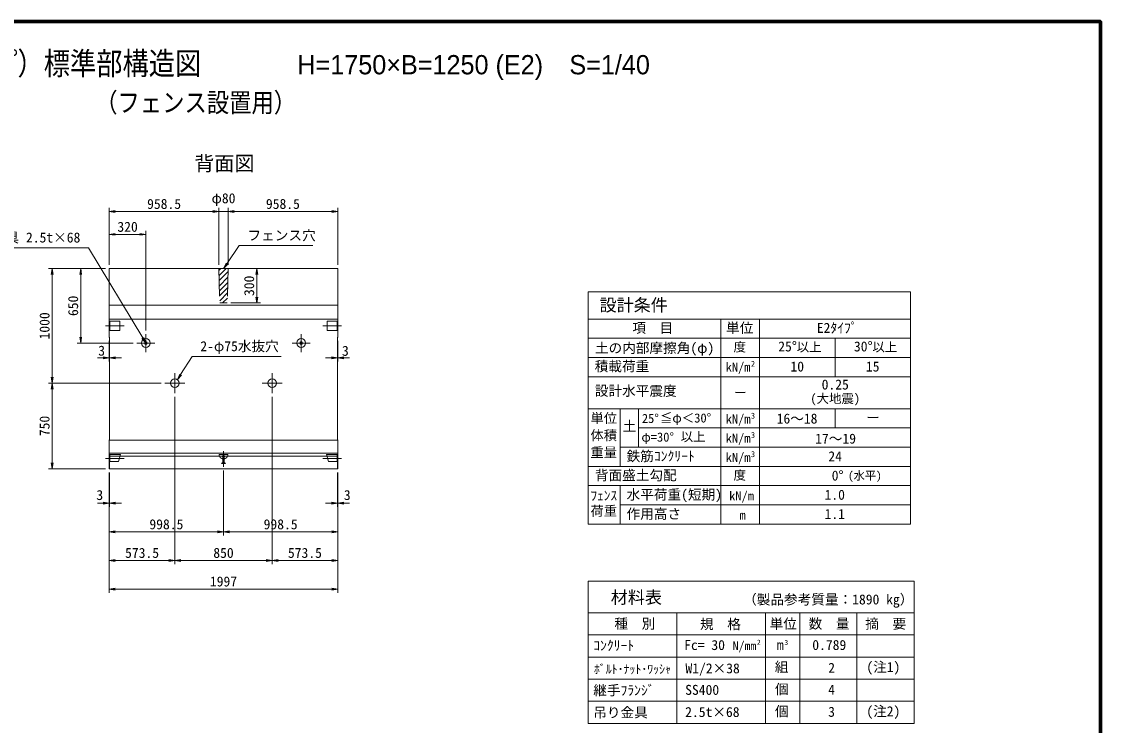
# Model space of a CAD drawing. Units: millimetres at full size, sheet at 1:40. Extents: x 124888 to 140688, y 10657 to 21690.
# Drawn here: x 131257 to 140688, y 15538 to 21690 of the extents above; entities that cross this region are included whole.
import ezdxf
from ezdxf.enums import TextEntityAlignment as Align

# ---------------------------------------------------------------- set-up
doc = ezdxf.new("R2010")
doc.units = ezdxf.units.MM
doc.header["$LTSCALE"] = 40
doc.linetypes.add('CHAIN', pattern=[18.5, 12, -1.5, 3.5, -1.5])
doc.linetypes.add('DASHED', pattern=[7.5, 6, -1.5])
for name, color, linetype, lineweight in [('01図枠', 1, 'Continuous', 70), ('中心', 6, 'CHAIN', 9), ('外形線', 7, 'Continuous', 13), ('寸法', 2, 'Continuous', 9), ('細線', 4, 'Continuous', 9)]:
    doc.layers.add(name, color=color, linetype=linetype, lineweight=lineweight)
doc.layers.add('文字', color=7, linetype='Continuous')
doc.styles.add('ＭＳ ゴシック', font='')
doc.styles.add('ＭＳ Ｐゴシック', font='')
doc.styles.get('ＭＳ ゴシック').set_extended_font_data('MS Gothic')
doc.styles.get('ＭＳ Ｐゴシック').set_extended_font_data('MS PGothic')

# ---------------------------------------------------------------- blocks, each defined once
blk = doc.blocks.new('open_arrow')
at = {"color": 0, "linetype": 'Continuous', "lineweight": -2}
blk.add_lwpolyline([(7.5, 1.25), (0, 0), (7.5, -1.25)], dxfattribs=at)

msp = doc.modelspace()

# ---------------------------------------------------------------- hatches: boundary and pattern name
at = {"layer": '細線'}
h = msp.add_hatch(dxfattribs=at)
h.set_pattern_fill('USER', color=256, style=0, pattern_type=2)
h.set_pattern_definition([(45, (7300.4, 14346.24), (-22.45064, 22.45064), [])])
h.paths.add_polyline_path([(133062, 19530.48), (132982, 19530.48), (132989.5, 19230.48), (133054.5, 19230.48)])

# ---------------------------------------------------------------- linework, layer by layer
at = {"layer": '01図枠'}
msp.add_lwpolyline([(124887.54, 10809.99), (140687.54, 10809.99), (140687.54, 21689.99), (124887.54, 21689.99)], close=True, dxfattribs=at)
at = {"layer": '中心'}
for p, q in [((132154.5, 19030.48), (131989.5, 19030.48)), ((132343.5, 18958.98), (132343.5, 18801.98)), ((133700.5, 18958.98), (133700.5, 18801.98)), ((133889.5, 19030.48), (134054.5, 19030.48)), ((132422, 18880.48), (132265, 18880.48)), ((133622, 18880.48), (133779, 18880.48)), ((132597, 18442.98), (132597, 18617.98)), ((133447, 18442.98), (133447, 18617.98)), ((132509.5, 18530.48), (132684.5, 18530.48)), ((133359.5, 18530.48), (133534.5, 18530.48)), ((133022, 17936.7), (133022, 17797.7)), ((132154.5, 17870.33), (131989.5, 17870.33)), ((133889.5, 17870.33), (134054.5, 17870.33))]:
    msp.add_line(p, q, dxfattribs=at)
at = {"layer": '外形線'}
for p, q in [((132023.5, 19530.48), (134020.5, 19530.48)), ((132023.5, 18930.48), (132023.5, 19530.48)), ((134020.5, 18930.48), (134020.5, 19530.48)), ((132023.5, 18930.48), (132026.5, 18927.48)), ((132026.5, 18033.48), (132026.5, 18927.48)), ((134020.5, 18930.48), (134017.5, 18927.48)), ((134017.5, 18033.48), (134017.5, 18927.48)), ((132023.5, 18030.48), (132026.5, 18033.48)), ((132023.5, 18030.48), (132023.5, 17780.48)), ((134020.5, 18030.48), (134017.5, 18033.48)), ((134020.5, 18030.48), (134020.5, 17780.48)), ((134020.5, 17890.48), (132023.5, 17890.48)), ((132023.5, 17780.48), (134020.5, 17780.48))]:
    msp.add_line(p, q, dxfattribs=at)
at = {"layer": '外形線', "linetype": 'DASHED'}
for p, q in [((132982, 19530.48), (132989.5, 19230.48)), ((133062, 19530.48), (133054.5, 19230.48)), ((132989.5, 19230.48), (133054.5, 19230.48))]:
    msp.add_line(p, q, dxfattribs=at)
at = {"layer": '外形線'}
for centre in [(132597, 18530.48), (133447, 18530.48)]:
    msp.add_circle(centre, 37.5, dxfattribs=at)
at = {"layer": '寸法'}
for p, q in [((132023.5, 19562.48), (132023.5, 20062.48)), ((132023.5, 20030.48), (132982, 20030.48)), ((133166, 20030.48), (132878, 20030.48)), ((132982, 19562.48), (132982, 20062.48)), ((132982, 19562.48), (132982, 20062.48)), ((133062, 19562.48), (133062, 20062.48)), ((133062, 19562.48), (133062, 20062.48)), ((134020.5, 20030.48), (133062, 20030.48)), ((134020.5, 19562.48), (134020.5, 20062.48)), ((132023.5, 19562.48), (132023.5, 19862.48)), ((132343.5, 19830.48), (132023.5, 19830.48)), ((132343.5, 18990.98), (132343.5, 19862.48)), ((131991.5, 19530.48), (131491.5, 19530.48)), ((131523.5, 18530.48), (131523.5, 19530.48)), ((131991.5, 19530.48), (131741.5, 19530.48)), ((131773.5, 19530.48), (131773.5, 18880.48)), ((133094, 19530.48), (133344, 19530.48)), ((133312, 19530.48), (133312, 19230.48)), ((133086.5, 19230.48), (133344, 19230.48)), ((132233, 18880.48), (131741.5, 18880.48)), ((132023.5, 18898.48), (132023.5, 18718.06)), ((132026.5, 18895.48), (132026.5, 18718.06)), ((134017.5, 18895.48), (134017.5, 18718.06)), ((134020.5, 18898.48), (134020.5, 18718.06)), ((131919.5, 18750.06), (132130.5, 18750.06)), ((134124.5, 18750.06), (133913.5, 18750.06)), ((132477.5, 18530.48), (131491.5, 18530.48)), ((132477.5, 18530.48), (131491.5, 18530.48)), ((131523.5, 17780.48), (131523.5, 18530.48)), ((132597, 18410.98), (132597, 16948.48)), ((132597, 18410.98), (132597, 16948.48)), ((133447, 18410.98), (133447, 16948.48)), ((133447, 18410.98), (133447, 16948.48)), ((131991.5, 17780.48), (131491.5, 17780.48)), ((132023.5, 17748.48), (132023.5, 16698.48)), ((132023.5, 17748.48), (132023.5, 16948.48)), ((132023.5, 17748.48), (132023.5, 17448.48)), ((132023.5, 17748.48), (132023.5, 17198.48)), ((132026.5, 17748.48), (132026.5, 17448.48)), ((133022, 17765.7), (133022, 17198.48)), ((133022, 17765.7), (133022, 17198.48)), ((134017.5, 17748.48), (134017.5, 17448.48)), ((134020.5, 17748.48), (134020.5, 16698.48)), ((134020.5, 17748.48), (134020.5, 16948.48)), ((134020.5, 17748.48), (134020.5, 17448.48)), ((134020.5, 17748.48), (134020.5, 17198.48)), ((132130.5, 17480.48), (131919.5, 17480.48)), ((133913.5, 17480.48), (134124.5, 17480.48)), ((132023.5, 17230.48), (133022, 17230.48)), ((133022, 17230.48), (134020.5, 17230.48)), ((132023.5, 16980.48), (132597, 16980.48)), ((132597, 16980.48), (133447, 16980.48)), ((133447, 16980.48), (134020.5, 16980.48)), ((132023.5, 16730.48), (134020.5, 16730.48))]:
    msp.add_line(p, q, dxfattribs=at)
at = {"layer": '寸法', "color": 3}
for p, q in [((136208.66, 17802.01), (136208.66, 19329.39)), ((136208.66, 19329.39), (139028.66, 19329.39)), ((139028.66, 17298.01), (139028.66, 19329.39)), ((136208.66, 17298.01), (136208.66, 19090.01)), ((136208.66, 19090.01), (139028.66, 19090.01)), ((137368.66, 17298.01), (137368.66, 19090.01)), ((137708.66, 17298.01), (137708.66, 19090.01)), ((136208.66, 18922.01), (139028.66, 18922.01)), ((138368.66, 18586.01), (138368.66, 18922.01)), ((136208.66, 18754.01), (139028.66, 18754.01)), ((136208.66, 18586.01), (139028.66, 18586.01)), ((136208.66, 18306.01), (139028.66, 18306.01)), ((136488.66, 17802.01), (136488.66, 18306.01)), ((136648.66, 17970.01), (136648.66, 18306.01)), ((138368.66, 18138.01), (138368.66, 18306.01)), ((136648.66, 18138.01), (139028.66, 18138.01)), ((136488.66, 17970.01), (139028.66, 17970.01)), ((136208.66, 17802.01), (139028.66, 17802.01)), ((136208.66, 17634.01), (139028.66, 17634.01)), ((136488.66, 17298.01), (136488.66, 17634.01)), ((136488.66, 17466.01), (139028.66, 17466.01)), ((136208.66, 17298.01), (139028.66, 17298.01)), ((136208.66, 15555.75), (136208.66, 16798.01)), ((136208.66, 16798.01), (139058.66, 16798.01)), ((139058.66, 15555.75), (139058.66, 16798.01)), ((136208.66, 16522.63), (139058.66, 16522.63)), ((136983.66, 15555.75), (136983.66, 16522.63)), ((137758.66, 15555.75), (137758.66, 16522.63)), ((138058.66, 15555.75), (138058.66, 16522.63)), ((138058.66, 15749.13), (138058.66, 16522.63)), ((138558.66, 15555.75), (138558.66, 16522.63)), ((136208.66, 16329.26), (139058.66, 16329.26)), ((136208.66, 16135.88), (139058.66, 16135.88)), ((136208.66, 15942.51), (139058.66, 15942.51)), ((136208.66, 15749.13), (139058.66, 15749.13)), ((136208.66, 15555.75), (139058.66, 15555.75))]:
    msp.add_line(p, q, dxfattribs=at)
at = {"layer": '寸法', "color": 3, "linetype": 'DASHED'}
for p, q in [((132983.5, 17906.7), (133060.5, 17906.7)), ((133004.5, 17827.7), (133015, 17835.36)), ((133039.5, 17827.7), (133004.5, 17827.7)), ((133009.5, 17895.7), (133034.5, 17895.7)), ((133009.5, 17887.36), (133009.5, 17895.7)), ((133034.5, 17887.36), (133009.5, 17887.36)), ((133015, 17887.36), (133015, 17835.36)), ((133015, 17835.36), (133029, 17835.36)), ((133029, 17887.36), (133029, 17835.36)), ((133029, 17835.36), (133039.5, 17827.7)), ((133034.5, 17895.7), (133034.5, 17887.36))]:
    msp.add_line(p, q, dxfattribs=at)
at = {"layer": '寸法'}
for points in [[(132343.5, 18880.48), (132316.69, 18925.04), (131842.63, 19713.06), (130646.08, 19713.06)], [(133022, 19530.48), (133051.39, 19573.37), (133159.95, 19731.78), (133803.56, 19731.78)], [(132618.57, 18561.15), (132646.58, 18604.96), (132747.59, 18762.98), (133525.23, 18762.98)]]:
    msp.add_lwpolyline(points, dxfattribs=at)
at = {"layer": '寸法', "color": 3}
for centre, radius in [((132343.5, 18880.48), 38.5), ((132343.5, 18880.48), 12.5), ((133700.5, 18880.48), 38.5), ((133700.5, 18880.48), 12.5)]:
    msp.add_circle(centre, radius, dxfattribs=at)
at = {"layer": '寸法', "color": 3, "linetype": 'DASHED'}
msp.add_arc((133022, 17906.7), 38.5, 180, 0, dxfattribs=at)
at = {"layer": '細線'}
for p, q in [((132023.5, 19210.48), (134020.5, 19210.48)), ((132023.5, 19090.48), (134020.5, 19090.48)), ((132029.5, 18990.48), (132029.5, 19070.48)), ((132114.5, 19070.48), (132029.5, 19070.48)), ((132114.5, 18990.48), (132114.5, 19070.48)), ((133929.5, 18990.48), (133929.5, 19070.48)), ((133929.5, 19070.48), (134014.5, 19070.48)), ((134014.5, 18990.48), (134014.5, 19070.48)), ((132114.5, 18990.48), (132029.5, 18990.48)), ((133929.5, 18990.48), (134014.5, 18990.48)), ((132023.5, 18030.48), (134020.5, 18030.48)), ((134020.5, 17917.51), (132023.5, 17917.51)), ((132026.5, 17780.48), (132026.5, 17890.48)), ((134017.5, 17780.48), (134017.5, 17890.48))]:
    msp.add_line(p, q, dxfattribs=at)
at = {"layer": '細線', "linetype": 'DASHED'}
for p, q in [((132029.5, 17845.33), (132029.5, 17905.33)), ((132029.5, 17905.33), (132120.5, 17905.33)), ((132029.5, 17845.33), (132105.5, 17845.33)), ((132105.5, 17845.33), (132120.5, 17905.33)), ((133938.5, 17845.33), (133923.5, 17905.33)), ((134014.5, 17905.33), (133923.5, 17905.33)), ((134014.5, 17845.33), (133938.5, 17845.33)), ((134014.5, 17845.33), (134014.5, 17905.33))]:
    msp.add_line(p, q, dxfattribs=at)

# ---------------------------------------------------------------- block references
at = {"layer": '寸法', "xscale": 6.93, "yscale": 6.93}
for p in [(132023.5, 20030.48), (133062, 20030.48), (133062, 20030.48), (132023.5, 19830.48), (132026.5, 18750.06), (134020.5, 18750.06), (132026.5, 17480.48), (134020.5, 17480.48), (132023.5, 17230.48), (133022, 17230.48), (132023.5, 16980.48), (132597, 16980.48), (133447, 16980.48), (132023.5, 16730.48)]:
    msp.add_blockref('open_arrow', p, dxfattribs=at)
for p, rotation in [((132982, 20030.48), 180), ((132982, 20030.48), 180), ((134020.5, 20030.48), 180), ((132343.5, 19830.48), 180), ((131523.5, 19530.48), 270), ((131773.5, 19530.48), 270), ((133022, 19530.48), 55.6), ((133312, 19530.48), 270), ((133312, 19230.48), 90), ((131773.5, 18880.48), 90), ((132343.5, 18880.48), 121), ((132023.5, 18750.06), 180), ((134017.5, 18750.06), 180), ((131523.5, 18530.48), 90), ((132618.57, 18561.15), 57.4), ((131523.5, 18530.48), 270), ((131523.5, 17780.48), 90), ((132023.5, 17480.48), 180), ((134017.5, 17480.48), 180), ((133022, 17230.48), 180), ((134020.5, 17230.48), 180), ((132597, 16980.48), 180), ((133447, 16980.48), 180), ((134020.5, 16980.48), 180), ((134020.5, 16730.48), 180)]:
    msp.add_blockref('open_arrow', p, dxfattribs=dict(at, rotation=rotation))

# ---------------------------------------------------------------- texts
at = {"layer": '寸法', "style": 'ＭＳ ゴシック'}
for s, p in [('φ80', (133022, 20145.95)), ('958.5', (132502.75, 20096.48)), ('958.5', (133541.25, 20096.48)), ('320', (132183.5, 19896.48)), ('3', (131956.72, 18814.07)), ('3', (134087.27, 18812.58)), ('3', (131940.29, 17552.05)), ('3', (134103.71, 17552.05)), ('998.5', (132522.75, 17296.48)), ('998.5', (133521.25, 17296.48)), ('573.5', (132310.25, 17046.48)), ('850', (133022, 17046.48)), ('573.5', (133733.75, 17046.48)), ('1997', (133022, 16796.48))]:
    msp.add_text(s, height=87.35, dxfattribs=at).set_placement(p, align=Align.MIDDLE_CENTER)
msp.add_text('3-吊り金具 2.5t×68', height=87.35, dxfattribs=at).set_placement((131770.63, 19733.06), align=Align.BOTTOM_RIGHT)
for s, p in [('フェンス穴', (133231.95, 19751.78)), ('2-φ75水抜穴', (132819.59, 18782.98))]:
    msp.add_text(s, height=87.35, dxfattribs=at).set_placement(p, align=Align.BOTTOM_LEFT)
for s, p in [('300', (133246, 19380.48)), ('650', (131707.5, 19205.48)), ('1000', (131457.5, 19030.48)), ('750', (131457.5, 18155.48))]:
    msp.add_text(s, height=87.35, rotation=90, dxfattribs=at).set_placement(p, align=Align.MIDDLE_CENTER)
at = {"layer": '寸法', "color": 3, "style": 'ＭＳ ゴシック'}
for s, height, p in [('設計条件', 109.2, (136309.63, 19125.26)), ('項\u3000目', 87.35, (136596.05, 18943.25)), ('単位', 87.35, (137415.25, 18943.25)), ('E2ﾀｲﾌﾟ', 87.35, (138208.27, 18943.25)), ('土の内部摩擦角(φ)', 87.35, (136268.98, 18767.38)), ('度', 79.75, (137480.45, 18782.32)), ('25°', 87.35, (137871.31, 18780.87)), ('以上', 79.75, (138032.3, 18782.32)), ('30°', 87.35, (138532.87, 18780.87)), ('以上', 79.75, (138693.85, 18782.32)), ('積載荷重', 87.35, (136267.08, 18607.38)), ('kN/m', 79.75, (137411.51, 18606.57)), ('2', 52.22, (137632.66, 18657.04)), ('10', 87.35, (137977.96, 18605.41)), ('15', 87.35, (138637.5, 18605.41)), ('設計水平震度', 87.35, (136267.94, 18393.07)), ('0.25', 87.35, (138250.66, 18448.02)), ('ー', 79.75, (137484.97, 18383.04)), ('(大地震)', 79.75, (138151.88, 18331.99)), ('土', 87.35, (136510.97, 18083.43)), ('25°', 79.75, (136679.42, 18157.73)), ('≦φ＜30°', 79.75, (136837.12, 18161.75)), ('kN/m', 79.75, (137411.94, 18153)), ('3', 52.22, (137633.08, 18203.47)), ('16～18', 87.35, (137857.36, 18150.62)), ('ー', 87.35, (138639.43, 18158.04)), ('以上', 79.75, (137018.56, 17998.32)), ('φ=30°', 79.75, (136674.93, 17994.63)), ('kN/m', 79.75, (137411.94, 17985)), ('3', 52.22, (137633.08, 18035.47)), ('17～19', 87.35, (138194.24, 17975.31)), ('鉄筋ｺﾝｸﾘｰﾄ', 87.35, (136545.68, 17821.93)), ('kN/m', 79.75, (137411.94, 17817)), ('3', 52.22, (137633.08, 17867.47)), ('24', 87.35, (138309.14, 17820.46)), ('背面盛土勾配', 87.35, (136268.66, 17655.25)), ('度', 79.75, (137480.45, 17662.32)), ('0°', 87.35, (138338.56, 17652.27)), ('(水平)', 72.16, (138480.89, 17663.78)), ('水平荷重(短期)', 87.35, (136545.68, 17485.93)), ('kN/m', 79.75, (137441.94, 17481)), ('1.0', 87.35, (138275.95, 17484.46)), ('作用高さ', 87.35, (136545.68, 17317.93)), ('m', 79.75, (137532.01, 17313)), ('1.1', 87.35, (138275.95, 17316.46)), ('材料表', 109.2, (136407.53, 16570.76)), ('種\u3000別', 87.35, (136438.94, 16357.92)), ('規\u3000格', 87.35, (137187.09, 16353.78)), ('単位', 87.35, (137796.29, 16356.98)), ('数\u3000量', 87.35, (138136.69, 16357.72)), ('摘\u3000要', 87.35, (138631.68, 16357.33)), ('ｺﾝｸﾘｰﾄ', 87.35, (136254.31, 16167.36)), ('Fc= 30', 87.35, (137049.08, 16171.19)), ('N/mm', 75.95, (137472.83, 16173.37)), ('2', 43.67, (137684.39, 16230.61)), ('m', 87.35, (137859.24, 16172.35)), ('3', 43.67, (137924.63, 16229.06)), ('ﾎﾞﾙﾄ･ﾅｯﾄ･ﾜｯｼｬ', 75.95, (136260.14, 15968.64)), ('W1/2×38', 87.35, (137059.85, 15967.28)), ('組', 87.35, (137841.34, 15978.97)), ('(注1)', 87.35, (138641.34, 15978.97)), ('継手ﾌﾗﾝｼﾞ', 87.35, (136254.09, 15775.38)), ('SS400', 87.35, (137057.64, 15779.17)), ('個 ', 87.35, (137842.67, 15785.6)), ('吊り金具', 87.35, (136254.09, 15582.01)), ('2.5t×68', 87.35, (137057.64, 15585.79)), ('個 ', 87.35, (137842.67, 15592.22)), ('(注2)', 87.35, (138641.34, 15592.22))]:
    msp.add_text(s, height=height, dxfattribs=at).set_placement(p, align=Align.BOTTOM_LEFT)
for s, p in [('単位', (136229.8, 18266.42)), ('体積', (136229.8, 18116.78)), ('重量', (136229.8, 17967.14)), ('ﾌｪﾝｽ', (136229.8, 17590.14)), ('荷重', (136229.8, 17455.47))]:
    msp.add_text(s, height=85.24, dxfattribs=at).set_placement(p, align=Align.TOP_LEFT)
for s, p in [('（製品参考質量：1890 kg）', (139052.61, 16569.65)), ('0.789', (138465.9, 16171.67)), ('2', (138367.37, 15971.95)), ('4', (138367.11, 15780.95)), ('3', (138367.11, 15587.57))]:
    msp.add_text(s, height=87.35, dxfattribs=at).set_placement(p, align=Align.BOTTOM_RIGHT)
at = {"layer": '文字', "style": 'ＭＳ Ｐゴシック', "width": 0.85}
for s, height, p in [(' KLウォール3型（Eタイプ）標準部構造図\u3000\u3000\u3000\u3000\u3000\u3000\u3000\u3000\u3000\u3000\u3000\u3000\u3000\u3000 \u3000\u3000\u3000\u3000', 197.9, (132787.54, 21165.77)), ('（フェンス設置用）', 168.3, (132778.69, 20847.73))]:
    msp.add_text(s, height=height, dxfattribs=at).set_placement(p, align=Align.BOTTOM_CENTER)
at = {"layer": '文字', "style": 'ＭＳ Ｐゴシック'}
msp.add_text('H=1750×B=1250 (E2)\u3000S=1/40', height=168.3, dxfattribs=at).set_placement((133667.58, 21178.44), align=Align.BOTTOM_LEFT)
msp.add_text(' 背面図 ', height=128.7, dxfattribs=at).set_placement((133029.64, 20347.73), align=Align.BOTTOM_CENTER)

doc.saveas('drawing.dxf')
